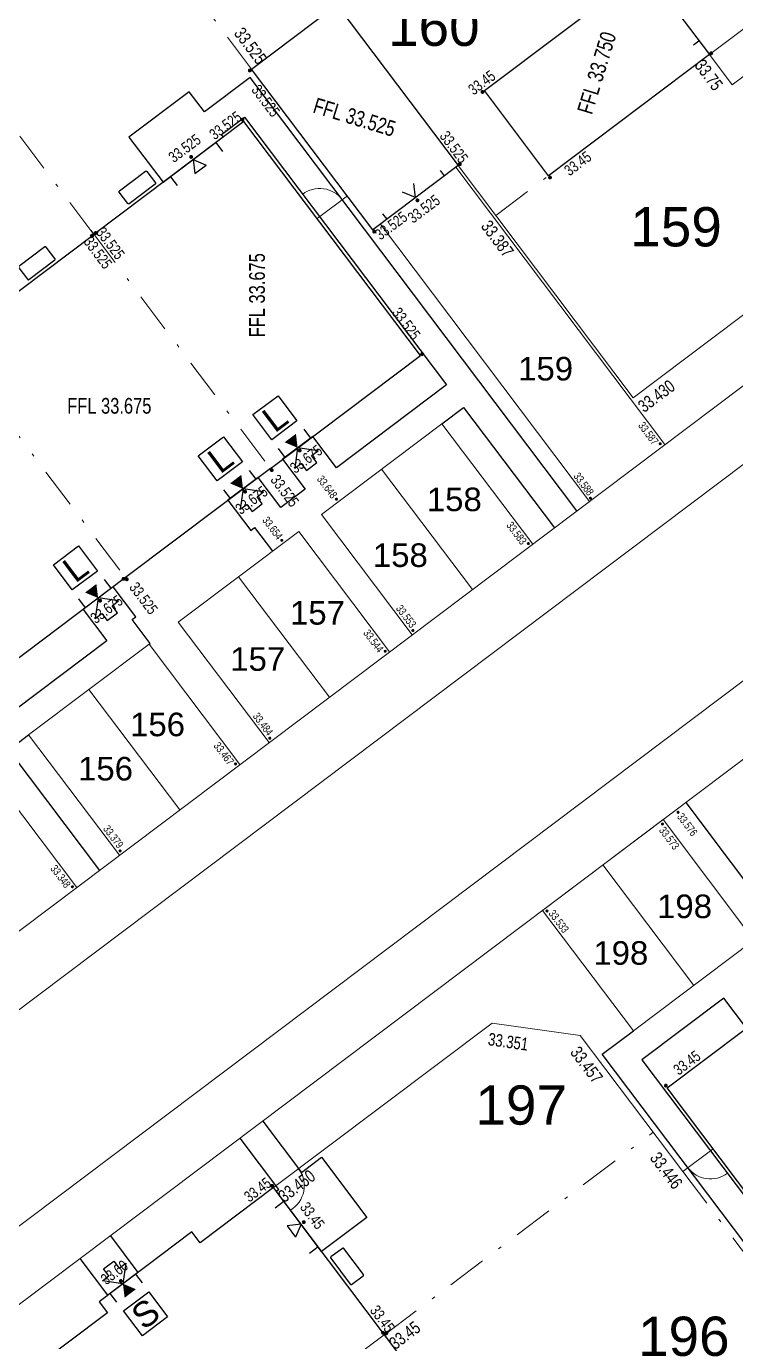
# Model space of a CAD drawing. Header units: metres. Extents: x 337936 to 338610, y 373199 to 374026.
# Drawn here: x 338283.99 to 338306.55, y 373464.28 to 373506.16 of the extents above; entities that cross this region are included whole.
import ezdxf

# ---------------------------------------------------------------- set-up
doc = ezdxf.new("R2010")
doc.units = ezdxf.units.M
doc.linetypes.add('DASHDOT', pattern=[25.4, 12.7, -6.35, 0, -6.35])
for name, color, linetype in [('A-WH_HT-Access-Main', 252, 'Continuous'), ('A-WH_HT-Services-ASHP', 252, 'Continuous'), ('A-WH_HT-Wall-Party Wall Line', 252, 'Continuous'), ('A-WH_HT-Wall-Structure', 252, 'Continuous'), ('DGL-Paths', 252, 'Continuous'), ('EXTERNAL_WORKS_BACK_OF_FOOTWAY_LEVELS', 7, 'Continuous'), ('HOUSE_EXTERNAL_LEVELS', 7, 'Continuous'), ('HOUSE_SLAB_LEVEL', 7, 'Continuous'), ('PLOT_BOUNDARY_ANNOTATION', 7, 'Continuous')]:
    doc.layers.add(name, color=color, linetype=linetype)
doc.layers.add('A-WH_HT-Wall-Door Openings', color=252, linetype='Continuous', plot=False)
for name, color, linetype, lineweight in [('DGL_BT Gates', 252, 'Continuous', 9), ('DGL_BT Rear Fencing', 252, 'DASHDOT', 9), ('DGL_BT-Screen Fence', 252, 'FENCELINE2', 9), ('DGL_DRIVE', 252, 'Continuous', 9), ('DGL_Footpath', 252, 'Continuous', 9), ('DGL_Plot Parking', 252, 'Continuous', 9), ('DGL_PlotNo', 252, 'Continuous', 9), ('DGL_ROAD_KERBLINE', 252, 'Continuous', 9)]:
    doc.layers.add(name, color=color, linetype=linetype, lineweight=lineweight)
doc.layers.add('HOUSE_DOORS', color=3, linetype='Continuous', true_color=0x00ff00)
doc.styles.add('AnnotativeArial', font='arial.ttf', dxfattribs={"height": 2})
doc.styles.add('ESTROAD', font='arial.ttf', dxfattribs={"width": 0.75})
doc.styles.get("Standard").update_dxf_attribs({"font": 'arial.ttf'})
doc.linetypes.add('FENCELINE2', pattern='A,6.35,-2.54,[132,ltypeshp.shx,S=2.54,R=0,X=-2.54,Y=0],-2.54,25.4', length=36.83)

msp = doc.modelspace()

# ---------------------------------------------------------------- hatches: boundary and pattern name
at = {"layer": 'EXTERNAL_WORKS_BACK_OF_FOOTWAY_LEVELS'}
h = msp.add_hatch(color=256, dxfattribs=at)
edge = h.paths.add_edge_path(flags=17)
edge.add_ellipse((338304.148, 373492.873), major_axis=(0.0354, 0.0354), ratio=1, start_angle=45, end_angle=225, ccw=False)
edge.add_ellipse((338304.148, 373492.873), major_axis=(0.0354, 0.0354), ratio=1, start_angle=225, end_angle=405, ccw=False)
h = msp.add_hatch(color=256, dxfattribs=at)
edge = h.paths.add_edge_path(flags=17)
edge.add_ellipse((338293.85, 373491.108), major_axis=(0.0354, 0.0354), ratio=1, start_angle=45, end_angle=225, ccw=False)
edge.add_ellipse((338293.85, 373491.108), major_axis=(0.0354, 0.0354), ratio=1, start_angle=225, end_angle=405, ccw=False)
h = msp.add_hatch(color=256, dxfattribs=at)
edge = h.paths.add_edge_path(flags=17)
edge.add_ellipse((338301.93, 373491.138), major_axis=(0.0354, 0.0354), ratio=1, start_angle=45, end_angle=225, ccw=False)
edge.add_ellipse((338301.93, 373491.138), major_axis=(0.0354, 0.0354), ratio=1, start_angle=225, end_angle=405, ccw=False)
h = msp.add_hatch(color=256, dxfattribs=at)
edge = h.paths.add_edge_path(flags=17)
edge.add_ellipse((338292.114, 373489.798), major_axis=(0.0354, 0.0354), ratio=1, start_angle=45, end_angle=225, ccw=False)
edge.add_ellipse((338292.114, 373489.798), major_axis=(0.0354, 0.0354), ratio=1, start_angle=225, end_angle=405, ccw=False)
h = msp.add_hatch(color=256, dxfattribs=at)
edge = h.paths.add_edge_path(flags=17)
edge.add_ellipse((338299.955, 373489.696), major_axis=(0.0354, 0.0354), ratio=1, start_angle=45, end_angle=225, ccw=False)
edge.add_ellipse((338299.955, 373489.696), major_axis=(0.0354, 0.0354), ratio=1, start_angle=225, end_angle=405, ccw=False)
h = msp.add_hatch(color=256, dxfattribs=at)
edge = h.paths.add_edge_path(flags=17)
edge.add_ellipse((338296.282, 373486.928), major_axis=(0.0354, 0.0354), ratio=1, start_angle=45, end_angle=225, ccw=False)
edge.add_ellipse((338296.282, 373486.928), major_axis=(0.0354, 0.0354), ratio=1, start_angle=225, end_angle=405, ccw=False)
h = msp.add_hatch(color=256, dxfattribs=at)
edge = h.paths.add_edge_path(flags=17)
edge.add_ellipse((338295.403, 373486.266), major_axis=(0.0354, 0.0354), ratio=1, start_angle=45, end_angle=225, ccw=False)
edge.add_ellipse((338295.403, 373486.266), major_axis=(0.0354, 0.0354), ratio=1, start_angle=225, end_angle=405, ccw=False)
h = msp.add_hatch(color=256, dxfattribs=at)
edge = h.paths.add_edge_path(flags=17)
edge.add_ellipse((338291.73, 373483.498), major_axis=(0.0354, 0.0354), ratio=1, start_angle=45, end_angle=225, ccw=False)
edge.add_ellipse((338291.73, 373483.498), major_axis=(0.0354, 0.0354), ratio=1, start_angle=225, end_angle=405, ccw=False)
h = msp.add_hatch(color=256, dxfattribs=at)
edge = h.paths.add_edge_path(flags=17)
edge.add_ellipse((338290.642, 373482.678), major_axis=(0.0354, 0.0354), ratio=1, start_angle=45, end_angle=225, ccw=False)
edge.add_ellipse((338290.642, 373482.678), major_axis=(0.0354, 0.0354), ratio=1, start_angle=225, end_angle=405, ccw=False)
h = msp.add_hatch(color=256, dxfattribs=at)
edge = h.paths.add_edge_path(flags=17)
edge.add_ellipse((338304.717, 373481.139), major_axis=(0.0354, 0.0354), ratio=1, start_angle=45, end_angle=225, ccw=False)
edge.add_ellipse((338304.717, 373481.139), major_axis=(0.0354, 0.0354), ratio=1, start_angle=225, end_angle=405, ccw=False)
h = msp.add_hatch(color=256, dxfattribs=at)
edge = h.paths.add_edge_path(flags=17)
edge.add_ellipse((338304.222, 373480.766), major_axis=(0.0354, 0.0354), ratio=1, start_angle=45, end_angle=225, ccw=False)
edge.add_ellipse((338304.222, 373480.766), major_axis=(0.0354, 0.0354), ratio=1, start_angle=225, end_angle=405, ccw=False)
h = msp.add_hatch(color=256, dxfattribs=at)
edge = h.paths.add_edge_path(flags=17)
edge.add_ellipse((338286.969, 373479.91), major_axis=(0.0354, 0.0354), ratio=1, start_angle=45, end_angle=225, ccw=False)
edge.add_ellipse((338286.969, 373479.91), major_axis=(0.0354, 0.0354), ratio=1, start_angle=225, end_angle=405, ccw=False)
h = msp.add_hatch(color=256, dxfattribs=at)
edge = h.paths.add_edge_path(flags=17)
edge.add_ellipse((338285.451, 373478.767), major_axis=(0.0354, 0.0354), ratio=1, start_angle=45, end_angle=225, ccw=False)
edge.add_ellipse((338285.451, 373478.767), major_axis=(0.0354, 0.0354), ratio=1, start_angle=225, end_angle=405, ccw=False)
h = msp.add_hatch(color=256, dxfattribs=at)
edge = h.paths.add_edge_path(flags=17)
edge.add_ellipse((338300.548, 373477.997), major_axis=(0.0354, 0.0354), ratio=1, start_angle=45, end_angle=225, ccw=False)
edge.add_ellipse((338300.548, 373477.997), major_axis=(0.0354, 0.0354), ratio=1, start_angle=225, end_angle=405, ccw=False)
at = {"layer": 'HOUSE_DOORS'}
for points in [[(338292.617, 373492.744), (338292.203, 373492.92), (338292.563, 373493.19)], [(338290.881, 373491.435), (338290.466, 373491.611), (338290.826, 373491.882)], [(338286.271, 373487.961), (338285.856, 373488.137), (338286.216, 373488.408)], [(338287.059, 373466.13), (338287.473, 373465.954), (338287.114, 373465.683)]]:
    msp.add_hatch(color=256, dxfattribs=at).paths.add_polyline_path(points, flags=17)
at = {"layer": 'HOUSE_EXTERNAL_LEVELS'}
h = msp.add_hatch(color=256, dxfattribs=at)
edge = h.paths.add_edge_path(flags=17)
edge.add_ellipse((338305.772, 373505.305), major_axis=(-0.0448, 0.0448), ratio=1, start_angle=82, end_angle=262, ccw=False)
edge.add_ellipse((338305.772, 373505.305), major_axis=(-0.0448, 0.0448), ratio=1, start_angle=-98, end_angle=82, ccw=False)
h = msp.add_hatch(color=256, dxfattribs=at)
edge = h.paths.add_edge_path(flags=17)
edge.add_ellipse((338291.096, 373504.757), major_axis=(-0.0448, 0.0448), ratio=1, start_angle=-98, end_angle=82, ccw=False)
edge.add_ellipse((338291.096, 373504.757), major_axis=(-0.0448, 0.0448), ratio=1, start_angle=82, end_angle=262, ccw=False)
h = msp.add_hatch(color=256, dxfattribs=at)
edge = h.paths.add_edge_path(flags=17)
edge.add_ellipse((338298.498, 373504.075), major_axis=(0.0448, 0.0448), ratio=1, start_angle=262, end_angle=442, ccw=False)
edge.add_ellipse((338298.498, 373504.075), major_axis=(0.0448, 0.0448), ratio=1, start_angle=82, end_angle=262, ccw=False)
h = msp.add_hatch(color=256, dxfattribs=at)
edge = h.paths.add_edge_path(flags=17)
edge.add_ellipse((338290.863, 373503.193), major_axis=(0.0448, 0.0448), ratio=1, start_angle=262, end_angle=442, ccw=False)
edge.add_ellipse((338290.863, 373503.193), major_axis=(0.0448, 0.0448), ratio=1, start_angle=82, end_angle=262, ccw=False)
h = msp.add_hatch(color=256, dxfattribs=at)
edge = h.paths.add_edge_path(flags=17)
edge.add_ellipse((338289.23, 373502.006), major_axis=(-0.0448, 0.0448), ratio=1, start_angle=82, end_angle=262, ccw=False)
edge.add_ellipse((338289.23, 373502.006), major_axis=(-0.0448, 0.0448), ratio=1, start_angle=-98, end_angle=82, ccw=False)
h = msp.add_hatch(color=256, dxfattribs=at)
edge = h.paths.add_edge_path(flags=17)
edge.add_ellipse((338297.777, 373501.775), major_axis=(-0.0448, 0.0448), ratio=1, start_angle=82, end_angle=262, ccw=False)
edge.add_ellipse((338297.777, 373501.775), major_axis=(-0.0448, 0.0448), ratio=1, start_angle=-98, end_angle=82, ccw=False)
h = msp.add_hatch(color=256, dxfattribs=at)
edge = h.paths.add_edge_path(flags=17)
edge.add_ellipse((338300.644, 373501.349), major_axis=(0.0448, 0.0448), ratio=1, start_angle=82, end_angle=262, ccw=False)
edge.add_ellipse((338300.644, 373501.349), major_axis=(0.0448, 0.0448), ratio=1, start_angle=262, end_angle=442, ccw=False)
h = msp.add_hatch(color=256, dxfattribs=at)
edge = h.paths.add_edge_path(flags=17)
edge.add_ellipse((338296.428, 373500.623), major_axis=(-0.0448, 0.0448), ratio=1, start_angle=-98, end_angle=82, ccw=False)
edge.add_ellipse((338296.428, 373500.623), major_axis=(-0.0448, 0.0448), ratio=1, start_angle=82, end_angle=262, ccw=False)
h = msp.add_hatch(color=256, dxfattribs=at)
edge = h.paths.add_edge_path(flags=17)
edge.add_ellipse((338286.077, 373499.495), major_axis=(-0.0448, 0.0448), ratio=1, start_angle=-98, end_angle=82, ccw=False)
edge.add_ellipse((338286.077, 373499.495), major_axis=(-0.0448, 0.0448), ratio=1, start_angle=82, end_angle=262, ccw=False)
h = msp.add_hatch(color=256, dxfattribs=at)
edge = h.paths.add_edge_path(flags=17)
edge.add_ellipse((338286.194, 373499.583), major_axis=(-0.0448, 0.0448), ratio=1, start_angle=-98, end_angle=82, ccw=False)
edge.add_ellipse((338286.194, 373499.583), major_axis=(-0.0448, 0.0448), ratio=1, start_angle=82, end_angle=262, ccw=False)
h = msp.add_hatch(color=256, dxfattribs=at)
edge = h.paths.add_edge_path(flags=17)
edge.add_ellipse((338295.051, 373499.629), major_axis=(0.0448, 0.0448), ratio=1, start_angle=82, end_angle=262, ccw=False)
edge.add_ellipse((338295.051, 373499.629), major_axis=(0.0448, 0.0448), ratio=1, start_angle=262, end_angle=442, ccw=False)
h = msp.add_hatch(color=256, dxfattribs=at)
edge = h.paths.add_edge_path(flags=17)
edge.add_ellipse((338296.579, 373495.73), major_axis=(-0.0448, 0.0448), ratio=1, start_angle=82, end_angle=262, ccw=False)
edge.add_ellipse((338296.579, 373495.73), major_axis=(-0.0448, 0.0448), ratio=1, start_angle=-98, end_angle=82, ccw=False)
h = msp.add_hatch(color=256, dxfattribs=at)
edge = h.paths.add_edge_path(flags=17)
edge.add_ellipse((338292.683, 373492.657), major_axis=(-0.0448, 0.0448), ratio=1, start_angle=-98, end_angle=82, ccw=False)
edge.add_ellipse((338292.683, 373492.657), major_axis=(-0.0448, 0.0448), ratio=1, start_angle=82, end_angle=262, ccw=False)
h = msp.add_hatch(color=256, dxfattribs=at)
edge = h.paths.add_edge_path(flags=17)
edge.add_ellipse((338291.793, 373492.031), major_axis=(-0.0448, 0.0448), ratio=1, start_angle=-98, end_angle=82, ccw=False)
edge.add_ellipse((338291.793, 373492.031), major_axis=(-0.0448, 0.0448), ratio=1, start_angle=82, end_angle=262, ccw=False)
h = msp.add_hatch(color=256, dxfattribs=at)
edge = h.paths.add_edge_path(flags=17)
edge.add_ellipse((338291.793, 373492.031), major_axis=(0.0448, 0.0448), ratio=1, start_angle=262, end_angle=442, ccw=False)
edge.add_ellipse((338291.793, 373492.031), major_axis=(0.0448, 0.0448), ratio=1, start_angle=82, end_angle=262, ccw=False)
h = msp.add_hatch(color=256, dxfattribs=at)
edge = h.paths.add_edge_path(flags=17)
edge.add_ellipse((338290.946, 373491.349), major_axis=(-0.0448, 0.0448), ratio=1, start_angle=-98, end_angle=82, ccw=False)
edge.add_ellipse((338290.946, 373491.349), major_axis=(-0.0448, 0.0448), ratio=1, start_angle=82, end_angle=262, ccw=False)
h = msp.add_hatch(color=256, dxfattribs=at)
edge = h.paths.add_edge_path(flags=17)
edge.add_ellipse((338287.08, 373488.571), major_axis=(0.0448, 0.0448), ratio=1, start_angle=262, end_angle=442, ccw=False)
edge.add_ellipse((338287.08, 373488.571), major_axis=(0.0448, 0.0448), ratio=1, start_angle=82, end_angle=262, ccw=False)
h = msp.add_hatch(color=256, dxfattribs=at)
edge = h.paths.add_edge_path(flags=17)
edge.add_ellipse((338287.183, 373488.557), major_axis=(-0.0448, 0.0448), ratio=1, start_angle=-98, end_angle=82, ccw=False)
edge.add_ellipse((338287.183, 373488.557), major_axis=(-0.0448, 0.0448), ratio=1, start_angle=82, end_angle=262, ccw=False)
h = msp.add_hatch(color=256, dxfattribs=at)
edge = h.paths.add_edge_path(flags=17)
edge.add_ellipse((338286.336, 373487.875), major_axis=(-0.0448, 0.0448), ratio=1, start_angle=-98, end_angle=82, ccw=False)
edge.add_ellipse((338286.336, 373487.875), major_axis=(-0.0448, 0.0448), ratio=1, start_angle=82, end_angle=262, ccw=False)
h = msp.add_hatch(color=256, dxfattribs=at)
edge = h.paths.add_edge_path(flags=17)
edge.add_ellipse((338304.329, 373472.436), major_axis=(-0.0448, 0.0448), ratio=1, start_angle=-7.988, end_angle=172.012, ccw=False)
edge.add_ellipse((338304.329, 373472.436), major_axis=(-0.0448, 0.0448), ratio=1, start_angle=172.012, end_angle=352.012, ccw=False)
h = msp.add_hatch(color=256, dxfattribs=at)
edge = h.paths.add_edge_path(flags=17)
edge.add_ellipse((338291.805, 373469.247), major_axis=(0.0448, 0.0448), ratio=1, start_angle=262, end_angle=442, ccw=False)
edge.add_ellipse((338291.805, 373469.247), major_axis=(0.0448, 0.0448), ratio=1, start_angle=82, end_angle=262, ccw=False)
h = msp.add_hatch(color=256, dxfattribs=at)
edge = h.paths.add_edge_path(flags=17)
edge.add_ellipse((338292.813, 373468.09), major_axis=(0.0448, 0.0448), ratio=1, start_angle=82, end_angle=262, ccw=False)
edge.add_ellipse((338292.813, 373468.09), major_axis=(0.0448, 0.0448), ratio=1, start_angle=262, end_angle=442, ccw=False)
h = msp.add_hatch(color=256, dxfattribs=at)
edge = h.paths.add_edge_path(flags=17)
edge.add_ellipse((338286.994, 373466.216), major_axis=(-0.0448, 0.0448), ratio=1, start_angle=82, end_angle=262, ccw=False)
edge.add_ellipse((338286.994, 373466.216), major_axis=(-0.0448, 0.0448), ratio=1, start_angle=-98, end_angle=82, ccw=False)
h = msp.add_hatch(color=256, dxfattribs=at)
edge = h.paths.add_edge_path(flags=17)
edge.add_ellipse((338295.334, 373464.565), major_axis=(0.0448, 0.0448), ratio=1, start_angle=262, end_angle=442, ccw=False)
edge.add_ellipse((338295.334, 373464.565), major_axis=(0.0448, 0.0448), ratio=1, start_angle=82, end_angle=262, ccw=False)
h = msp.add_hatch(color=256, dxfattribs=at)
edge = h.paths.add_edge_path(flags=17)
edge.add_ellipse((338295.436, 373464.551), major_axis=(-0.0448, 0.0448), ratio=1, start_angle=82, end_angle=262, ccw=False)
edge.add_ellipse((338295.436, 373464.551), major_axis=(-0.0448, 0.0448), ratio=1, start_angle=-98, end_angle=82, ccw=False)

# ---------------------------------------------------------------- linework, layer by layer
at = {"layer": 'A-WH_HT-Access-Main'}
for points in [[(338292.617, 373492.743), (338292.525, 373492.092), (338292.733, 373492.249), (338292.901, 373492.025), (338293.228, 373492.271), (338293.06, 373492.495), (338293.268, 373492.652), (338292.617, 373492.743)], [(338290.882, 373491.436), (338290.79, 373490.785), (338290.998, 373490.941), (338291.166, 373490.718), (338291.493, 373490.964), (338291.325, 373491.188), (338291.533, 373491.344), (338290.882, 373491.436)], [(338286.271, 373487.962), (338286.18, 373487.311), (338286.388, 373487.467), (338286.556, 373487.244), (338286.883, 373487.49), (338286.715, 373487.714), (338286.923, 373487.87), (338286.271, 373487.962)], [(338287.059, 373466.13), (338286.408, 373466.221), (338286.616, 373466.378), (338286.447, 373466.602), (338286.774, 373466.848), (338286.943, 373466.624), (338287.151, 373466.781), (338287.059, 373466.13)]]:
    msp.add_lwpolyline(points, dxfattribs=at)
at = {"layer": 'A-WH_HT-Services-ASHP'}
for points in [[(338288.094, 373501.177, -0.414214), (338288.088, 373501.135), (338287.261, 373500.512, -0.414214), (338287.219, 373500.518), (338286.944, 373500.884, -0.414214), (338286.95, 373500.926), (338287.776, 373501.549, -0.414214), (338287.818, 373501.543)], [(338284.021, 373498.108, 0.414214), (338284.063, 373498.102), (338284.889, 373498.725, 0.414214), (338284.895, 373498.767), (338284.62, 373499.133, 0.414214), (338284.578, 373499.139), (338283.751, 373498.516, 0.414214), (338283.745, 373498.474)]]:
    msp.add_lwpolyline(points, format="xyb", close=True, dxfattribs=at)
at = {"layer": 'A-WH_HT-Services-ASHP', "elevation": 0}
msp.add_lwpolyline([(338293.676, 373466.981, 0.414214), (338293.67, 373466.939), (338294.293, 373466.112, 0.414214), (338294.335, 373466.106), (338294.701, 373466.382, 0.414214), (338294.707, 373466.424), (338294.084, 373467.25, 0.414214), (338294.042, 373467.256)], format="xyb", close=True, dxfattribs=at)
at = {"layer": 'A-WH_HT-Wall-Door Openings', "linetype": 'ByBlock'}
for p, q in [((338290.017, 373502.464), (338290.229, 373502.182)), ((338288.571, 373501.374), (338288.784, 373501.093)), ((338292.813, 373493.332), (338293.025, 373493.051)), ((338291.996, 373492.717), (338292.208, 373492.436)), ((338291.078, 373492.025), (338291.29, 373491.743)), ((338290.261, 373491.41), (338290.473, 373491.128)), ((338286.468, 373488.551), (338286.68, 373488.27)), ((338285.651, 373487.936), (338285.863, 373487.654)), ((338292.182, 373468.747), (338291.901, 373468.535)), ((338293.271, 373467.302), (338292.99, 373467.09)), ((338287.68, 373466.156), (338287.467, 373466.437)), ((338286.863, 373465.54), (338286.651, 373465.822))]:
    msp.add_line(p, q, dxfattribs=at)
at = {"layer": 'A-WH_HT-Wall-Party Wall Line', "linetype": 'DASHDOT', "lineweight": 15, "ltscale": 0.1}
for points in [[(338286.045, 373499.659), (338291.839, 373491.97)], [(338281.435, 373496.185), (338287.229, 373488.496)], [(338295.498, 373464.597), (338287.449, 373458.532)], [(338295.498, 373464.597), (338287.809, 373458.803)]]:
    msp.add_lwpolyline(points, dxfattribs=at)
at = {"layer": 'A-WH_HT-Wall-Structure'}
for p, q in [((338305.209, 373505.573, 0), (338305.381, 373505.702, 0)), ((338297.148, 373501.57, 0), (338297.277, 373501.399, 0)), ((338295.319, 373500.192, 0), (338295.449, 373500.02, 0))]:
    msp.add_line(p, q, dxfattribs=at)
at = {"layer": 'A-WH_HT-Wall-Structure', "elevation": 0}
for points in [[(338300.6, 373501.408), (338298.557, 373504.119), (338303.67, 373507.972), (338305.713, 373505.261)], [(338291.154, 373504.801), (338293.866, 373506.844), (338297.719, 373501.731), (338295.007, 373499.688)]]:
    msp.add_lwpolyline(points, close=True, dxfattribs=at)
at = {"layer": 'A-WH_HT-Wall-Structure', "lineweight": -3}
for points in [[(338291.749, 373492.09), (338296.521, 373495.685), (338290.907, 373503.135), (338286.136, 373499.539)], [(338281.525, 373496.065), (338286.136, 373499.539)], [(338287.139, 373488.616), (338282.367, 373485.02), (338276.754, 373492.469), (338281.525, 373496.065)], [(338291.749, 373492.09), (338287.139, 373488.616)], [(338313.708, 373467.721), (338309.983, 373464.914), (338304.37, 373472.363), (338308.094, 373475.17)], [(338295.378, 373464.507), (338291.85, 373469.189), (338289.521, 373467.434), (338289.256, 373467.785), (338286.299, 373465.557), (338286.564, 373465.206), (338284.041, 373463.304), (338287.569, 373458.622)], [(338287.928, 373458.893), (338291.524, 373454.121), (338298.974, 373459.735), (338295.378, 373464.507)]]:
    msp.add_lwpolyline(points, dxfattribs=at)
at = {"layer": 'DGL-Paths'}
for points in [[(338301.502, 373490.737), (338291.103, 373504.536), (338289.651, 373503.441), (338289.169, 373504.08), (338287.253, 373502.636), (338288.336, 373501.199), (338290.253, 373502.643), (338290.192, 373502.723), (338290.926, 373503.276), (338297.352, 373494.748), (338293.848, 373492.108), (338293.096, 373493.106), (338292.137, 373492.384), (338292.86, 373491.424), (338292.082, 373490.838), (338291.36, 373491.796), (338290.402, 373491.074), (338291.124, 373490.116), (338291.244, 373490.207), (338291.816, 373489.448)], [(338287.894, 373486.492), (338287.925, 373486.516), (338287.353, 373487.274), (338287.473, 373487.365), (338286.75, 373488.322), (338285.791, 373487.6), (338286.544, 373486.602), (338282.88, 373483.841)], [(338283.421, 373483.122), (338284.06, 373483.604)], [(338304.96, 373481.447), (338307.849, 373477.614), (338310.316, 373479.473)], [(338307.131, 373475.946), (338307.853, 373474.987), (338306.895, 373474.265), (338306.172, 373475.224), (338303.568, 373473.261), (338310.445, 373464.135), (338312.293, 373465.527), (338311.751, 373466.246), (338313.668, 373467.69), (338314.751, 373466.253), (338310.268, 373462.875), (338302.308, 373473.438), (338303.297, 373474.184)], [(338291.505, 373471.308), (338292.735, 373469.675), (338293.374, 373470.156), (338294.819, 373468.239), (338293.381, 373467.156), (338291.937, 373469.073), (338292.017, 373469.133), (338290.786, 373470.766)]]:
    msp.add_lwpolyline(points, dxfattribs=at)
at = {"layer": 'DGL-Paths', "flags": 128}
for points in [[(338270.976, 373500.136), (338270.737, 373499.955), (338286.31, 373479.289)], [(338297.206, 373493.511), (338297.894, 373494.03), (338300.783, 373490.195)], [(338286.66, 373467.657), (338287.538, 373466.491), (338286.58, 373465.769), (338285.701, 373466.935)]]:
    msp.add_lwpolyline(points, dxfattribs=at)
at = {"layer": 'DGL_BT Gates'}
for centre, start, end in [((338293.319, 373500.1, 0), 37, 127), ((338291.929, 373469.249), 300.6206, 37), ((338305.749, 373470.366), 217, 307)]:
    msp.add_arc(centre, 0.9, start, end, dxfattribs=at)
at = {"layer": 'DGL_BT Rear Fencing', "ltscale": 0.1}
for p, q in [((338286.136, 373499.539), (338279.756, 373508.004)), ((338295.378, 373464.507), (338303.931, 373470.952))]:
    msp.add_line(p, q, dxfattribs=at)
for points in [[(338291.154, 373504.801), (338282.606, 373516.144)], [(338298.918, 373500.14), (338300.6, 373501.408)]]:
    msp.add_lwpolyline(points, dxfattribs=at)
at = {"layer": 'DGL_BT Rear Fencing', "ltscale": 0.1, "flags": 128}
msp.add_lwpolyline([(338304.871, 373469.704), (338315.829, 373455.163)], dxfattribs=at)
at = {"layer": 'DGL_BT-Screen Fence', "ltscale": 0.03}
msp.add_line((338293.239, 373500.04, 0), (338294.198, 373500.762, 0), dxfattribs=at)
at = {"layer": 'DGL_BT-Screen Fence', "ltscale": 0.03, "flags": 128}
for points in [[(338305.713, 373505.261), (338306.436, 373504.302), (338308.27, 373505.685)], [(338291.85, 373469.189), (338298.805, 373474.43), (338301.606, 373474.036), (338304.871, 373469.704), (338305.829, 373470.426)]]:
    msp.add_lwpolyline(points, dxfattribs=at)
at = {"layer": 'DGL_BT-Screen Fence', "ltscale": 0.03, "elevation": 0}
msp.add_lwpolyline([(338311.92, 373500.841), (338303.29, 373494.338), (338297.719, 373501.731)], dxfattribs=at)
at = {"layer": 'DGL_DRIVE'}
for p, q in [((338305.713, 373505.261), (338318.417, 373514.834)), ((338295.289, 373492.067), (338298.179, 373488.232)), ((338290.738, 373488.635), (338293.627, 373484.802)), ((338285.977, 373485.048), (338288.866, 373481.214)), ((338305.214, 373475.628), (338302.325, 373479.461))]:
    msp.add_line(p, q, dxfattribs=at)
at = {"layer": 'DGL_DRIVE', "flags": 128}
for points in [[(338297.644, 373501.675), (338304.299, 373492.844)], [(338295.248, 373499.869), (338301.903, 373491.038)], [(338296.261, 373486.789), (338293.373, 373490.623), (338297.206, 373493.511), (338300.095, 373489.678)], [(338295.543, 373486.246), (338292.655, 373490.08), (338288.821, 373487.191), (338291.71, 373483.358)], [(338290.782, 373482.659), (338287.894, 373486.492), (338284.06, 373483.604), (338286.949, 373479.77)], [(338285.591, 373478.747), (338282.703, 373482.58), (338275.036, 373476.803), (338277.924, 373472.97)]]:
    msp.add_lwpolyline(points, dxfattribs=at)
at = {"layer": 'DGL_DRIVE'}
msp.add_lwpolyline([(338304.242, 373480.906), (338307.13, 373477.072), (338303.297, 373474.184), (338300.408, 373478.017)], close=True, dxfattribs=at)
at = {"layer": 'DGL_Footpath', "flags": 128}
for points in [[(338316.485, 373502.027), (338272.356, 373468.773, -0.413572), (338266.759, 373469.554)], [(338322.202, 373494.44), (338279.13, 373461.983, 0.450469), (338278.66, 373456.009)]]:
    msp.add_lwpolyline(points, format="xyb", dxfattribs=at)
at = {"layer": 'DGL_ROAD_KERBLINE', "flags": 128}
msp.add_lwpolyline([(338317.689, 373500.43), (338273.56, 373467.176, -0.413572), (338265.165, 373468.347)], format="xyb", dxfattribs=at)
at = {"layer": 'DGL_ROAD_KERBLINE', "elevation": 0, "flags": 128}
msp.add_lwpolyline([(338320.998, 373496.037), (338277.926, 373463.58, 0.450469), (338277.221, 373454.62)], format="xyb", dxfattribs=at)
at = {"layer": 'HOUSE_DOORS'}
for p, q in [((338289.295, 373501.92), (338289.709, 373501.744)), ((338289.295, 373501.92), (338289.35, 373501.473)), ((338289.35, 373501.473), (338289.709, 373501.744)), ((338296.363, 373500.71), (338295.949, 373500.885)), ((338296.363, 373500.71), (338296.308, 373501.156)), ((338292.727, 373468.025), (338292.28, 373467.97)), ((338292.28, 373467.97), (338292.551, 373467.61)), ((338292.727, 373468.025), (338292.551, 373467.61))]:
    msp.add_line(p, q, dxfattribs=at)
at = {"layer": 'HOUSE_EXTERNAL_LEVELS', "color": 0, "flags": 128}
for points in [[(338291.195, 373493.801), (338291.994, 373494.402), (338292.595, 373493.604), (338291.797, 373493.002), (338291.195, 373493.801)], [(338289.458, 373492.492), (338290.257, 373493.094), (338290.859, 373492.295), (338290.06, 373491.693), (338289.458, 373492.492)], [(338284.848, 373489.018), (338285.647, 373489.62), (338286.249, 373488.821), (338285.45, 373488.219), (338284.848, 373489.018)], [(338287.081, 373465.27), (338287.88, 373465.871), (338288.481, 373465.073), (338287.683, 373464.471), (338287.081, 373465.27)]]:
    msp.add_lwpolyline(points, dxfattribs=at)

# ---------------------------------------------------------------- texts
at = {"layer": 'DGL_Plot Parking', "char_height": 0.75, "attachment_point": 5, "style": 'AnnotativeArial'}
for s, insert in [('159', (338300.505, 373495.257)), ('158', (338297.6, 373491.096)), ('158', (338295.884, 373489.32)), ('157', (338293.248, 373487.483)), ('157', (338291.348, 373486.013)), ('156', (338288.161, 373483.931)), ('156', (338286.506, 373482.522)), ('198', (338304.924, 373478.14)), ('198', (338302.897, 373476.655))]:
    msp.add_mtext(s, dxfattribs=dict(at, insert=insert))
at = {"layer": 'DGL_PlotNo', "char_height": 1.25, "width": 2.66537, "attachment_point": 5, "style": 'AnnotativeArial'}
for s, insert in [('160', (338296.949, 373506.156)), ('159', (338304.653, 373499.772)), ('197', (338299.727, 373471.81)), ('196', (338304.9, 373464.448))]:
    msp.add_mtext(s, dxfattribs=dict(at, insert=insert))
at = {"layer": 'EXTERNAL_WORKS_BACK_OF_FOOTWAY_LEVELS', "linetype": 'Continuous', "style": 'ESTROAD', "width": 0.75}
for s, rotation, p in [('33.587', 307, (338303.434, 373493.449)), ('33.648', 307, (338293.216, 373491.744)), ('33.588', 307, (338301.376, 373491.835)), ('33.654', 307, (338291.481, 373490.433)), ('33.583', 307, (338299.242, 373490.272)), ('33.553', 307, (338295.728, 373487.624)), ('33.544', 307, (338294.69, 373486.841)), ('33.484', 307, (338291.176, 373484.193)), ('33.467', 307, (338289.929, 373483.254)), ('33.576', 306.98, (338304.672, 373480.994)), ('33.379', 307, (338286.415, 373480.607)), ('33.573', 307, (338304.097, 373480.56)), ('33.348', 307, (338284.738, 373479.343)), ('33.533', 307, (338300.583, 373477.912))]:
    msp.add_text(s, height=0.25, rotation=rotation, dxfattribs=at).set_placement(p)
at = {"layer": 'HOUSE_DOORS', "color": 100, "linetype": 'Continuous', "style": 'ESTROAD', "width": 0.75}
for s, rotation, p in [('33.525', 37, (338288.68, 373501.803)), ('33.525', 37, (338296.289, 373499.875)), ('33.675', 37, (338292.544, 373491.909)), ('33.675', 37, (338290.807, 373490.6)), ('33.675', 37, (338286.197, 373487.126)), ('33.45', 307, (338292.672, 373468.558)), ('33.60', 37, (338286.526, 373466.076))]:
    msp.add_text(s, height=0.35, rotation=rotation, dxfattribs=at).set_placement(p)
at = {"layer": 'HOUSE_EXTERNAL_LEVELS', "color": 0, "linetype": 'Continuous', "style": 'ESTROAD', "width": 0.75}
for s, rotation, p in [('33.45', 37, (338298.213, 373503.956)), ('33.525', 307, (338291.127, 373504.136)), ('33.525', 37, (338289.977, 373502.53)), ('33.525', 307, (338297.114, 373502.662)), ('33.45', 37, (338301.266, 373501.38)), ('33.525', 37, (338295.249, 373499.341)), ('33.525', 307, (338286.188, 373499.598)), ('33.525', 307, (338285.789, 373499.297)), ('33.525', 307, (338295.597, 373497.04)), ('33.525', 307, (338291.733, 373491.719)), ('33.525', 307, (338287.241, 373488.297)), ('33.45', 37.012, (338304.738, 373472.749)), ('33.45', 37, (338291.082, 373468.707)), ('33.45', 307, (338294.896, 373465.274))]:
    msp.add_text(s, height=0.35, rotation=rotation, dxfattribs=at).set_placement(p)
at = {"layer": 'HOUSE_EXTERNAL_LEVELS', "color": 0, "char_height": 0.8, "width": 0.8, "attachment_point": 5, "rotation": 37, "line_spacing_factor": 0.888}
for s, insert in [('\\W1.00;L', (338291.895, 373493.702)), ('\\W1.00;L', (338290.159, 373492.394)), ('\\W1.00;L', (338285.548, 373488.92)), ('\\W1.00;S', (338287.781, 373465.171))]:
    msp.add_mtext(s, dxfattribs=dict(at, insert=insert))
at = {"layer": 'HOUSE_SLAB_LEVEL', "color": 1, "linetype": 'Continuous', "true_color": 0xff0000, "style": 'ESTROAD', "width": 0.75}
for s, rotation, p in [('FFL 33.750', 73, (338301.977, 373503.328)), ('FFL 33.525', 343, (338293.073, 373503.425)), ('FFL 33.675', 90, (338291.575, 373496.261))]:
    msp.add_text(s, height=0.5, rotation=rotation, dxfattribs=at).set_placement(p)
msp.add_text('FFL 33.675', height=0.5, dxfattribs=at).set_placement((338285.287, 373493.831))
at = {"layer": 'PLOT_BOUNDARY_ANNOTATION', "linetype": 'Continuous', "style": 'ESTROAD', "width": 0.75}
for s, rotation, p in [('33.525', 307.0682, (338290.571, 373505.934)), ('33.75', 307, (338305.222, 373504.913)), ('33.387', 307, (338298.427, 373499.792)), ('33.430', 37, (338303.638, 373493.847)), ('33.351', 352, (338298.654, 373473.726)), ('33.457', 307, (338301.265, 373473.49)), ('33.446', 307, (338303.801, 373470.125)), ('33.450', 37, (338292.198, 373468.698)), ('33.45', 37, (338295.726, 373464.016))]:
    msp.add_text(s, height=0.4, rotation=rotation, dxfattribs=at).set_placement(p)

doc.saveas('drawing.dxf')
